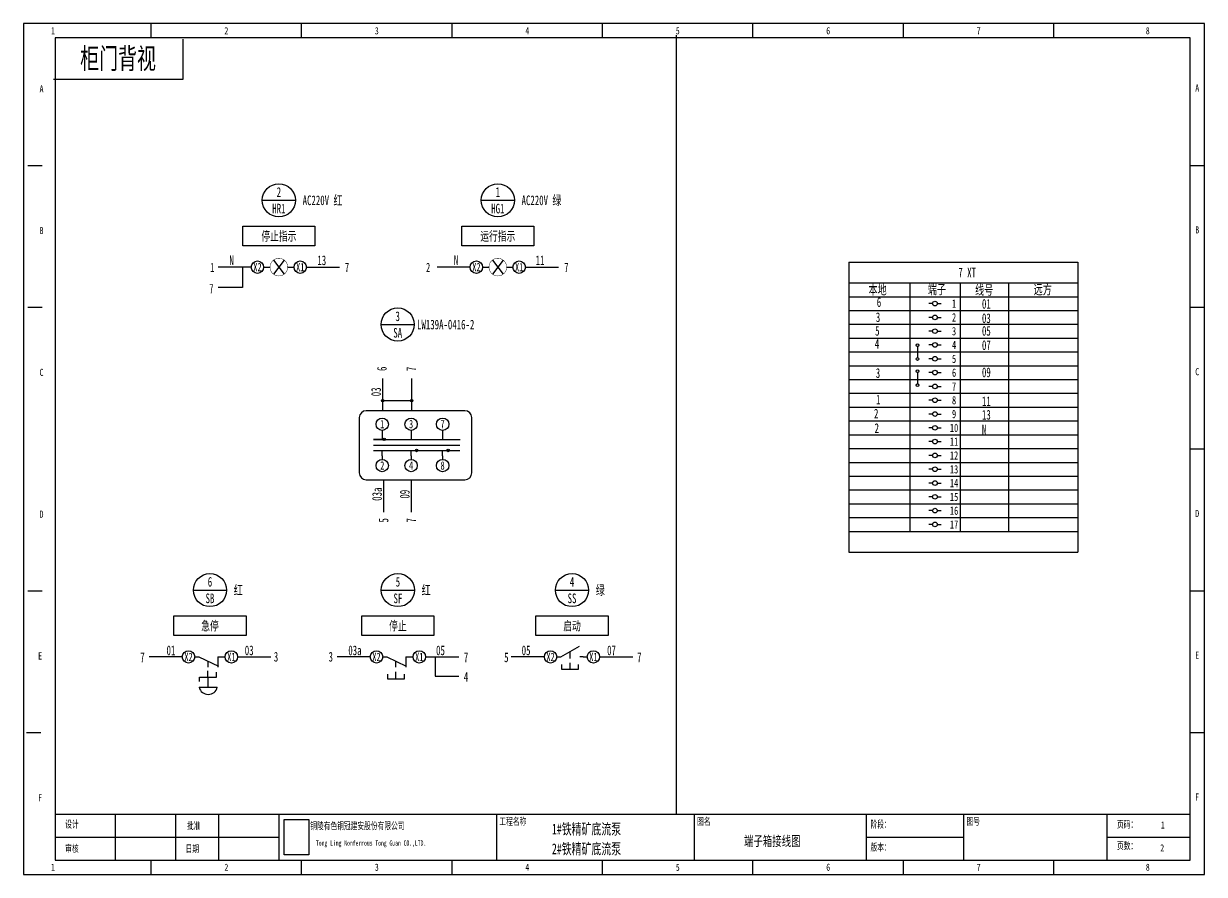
# Model space of a CAD drawing. Header units: millimetres. Extents: x 401220 to 2750366, y -101310 to 943175.
# Drawn here: x 1178014 to 1235034, y -44391 to -3287 of the extents above; entities that cross this region are included whole.
import ezdxf
from ezdxf.enums import TextEntityAlignment as Align

# ---------------------------------------------------------------- set-up
doc = ezdxf.new("R2010")
doc.units = ezdxf.units.MM
doc.linetypes.add('事故照明', pattern=[800, 600, 0, -200, 0])
doc.layers.add('SW', color=8, linetype='Continuous', lineweight=20)
doc.styles.add('ROM-S', font='NSimSun.ttf', dxfattribs={"width": 0.67})
doc.styles.add('标准', font='NSimSun.ttf', dxfattribs={"width": 0.667})

msp = doc.modelspace()

# ---------------------------------------------------------------- hatches: boundary and pattern name
h = msp.add_hatch(color=256)
h.dxf.hatch_style = 1
h.paths.add_polyline_path([(1195413.57339, -21502.5689, 0.4142135624), (1195354.20343, -21443.19895), (1195354.20343, -21561.93886, 0.4142135624)])
h.paths.add_polyline_path([(1195354.20343, -21443.19895, 0.4142135624), (1195294.83348, -21502.5689, 0.4142135624), (1195354.20343, -21561.93886)])
h = msp.add_hatch(color=256)
h.dxf.hatch_style = 1
h.paths.add_polyline_path([(1196813.83556, -21502.5689, 0.4142135624), (1196754.46561, -21443.19895), (1196754.46561, -21561.93886, 0.4142135624)])
h.paths.add_polyline_path([(1196754.46561, -21443.19895, 0.4142135624), (1196695.09566, -21502.5689, 0.4142135624), (1196754.46561, -21561.93886)])
h = msp.add_hatch(color=256)
h.dxf.hatch_style = 1
h.paths.add_polyline_path([(1195483.16791, -23376.46751, 1), (1195367.44991, -23376.46751)])
h.paths.add_polyline_path([(1195367.44991, -23376.46751, 1), (1195483.16791, -23376.46751)])
h = msp.add_hatch(color=256)
h.dxf.hatch_style = 1
h.paths.add_polyline_path([(1196936.12987, -23910.0615), (1197051.84787, -23910.0615, 1)])
h.paths.add_polyline_path([(1197051.84787, -23910.0615), (1196936.12987, -23910.0615, 1)])
h = msp.add_hatch(color=256)
h.dxf.hatch_style = 1
h.paths.add_polyline_path([(1198457.39695, -23910.0615), (1198573.11495, -23910.0615, 1)])
h.paths.add_polyline_path([(1198573.11495, -23910.0615), (1198457.39695, -23910.0615, 1)])

# ---------------------------------------------------------------- linework, layer by layer
at = {"ltscale": 4}
for p, q in [((1184172.88567, -3979.12826), (1184172.88567, -3287.14429)), ((1191438.71742, -3979.12826), (1191438.71742, -3287.14429)), ((1198704.54917, -3979.12826), (1198704.54917, -3287.14429)), ((1205970.38093, -3979.12826), (1205970.38093, -3287.14429)), ((1213236.21268, -3979.12826), (1213236.21268, -3287.14429)), ((1220502.04443, -3979.12826), (1220502.04443, -3287.14429)), ((1227767.87618, -3979.12826), (1227767.87618, -3287.14429)), ((1178221.82347, -10137.78565), (1178913.80745, -10137.78565)), ((1234341.72395, -10137.78565), (1235033.70793, -10137.78565)), ((1178221.82347, -16988.42702), (1178913.80745, -16988.42702)), ((1221911.41391, -16812.57136), (1221723.90055, -16812.57136)), ((1222136.42994, -16812.57136), (1222323.9433, -16812.57136)), ((1234341.72395, -16988.42702), (1235033.70793, -16988.42702)), ((1221911.41393, -17479.56385), (1221723.90057, -17479.56385)), ((1222136.42996, -17479.56385), (1222323.94332, -17479.56385)), ((1221911.41394, -18146.55634), (1221723.90058, -18146.55634)), ((1222136.42997, -18146.55634), (1222323.94333, -18146.55634)), ((1221911.41391, -18813.54882), (1221723.90055, -18813.54882)), ((1221911.41391, -18813.54882), (1221723.90055, -18813.54882)), ((1222136.42994, -18813.54882), (1222323.9433, -18813.54882)), ((1222136.42994, -18813.54882), (1222323.9433, -18813.54882)), ((1221911.41393, -19480.54131), (1221723.90057, -19480.54131)), ((1222136.42996, -19480.54131), (1222323.94332, -19480.54131)), ((1221911.41394, -20147.5338), (1221723.90058, -20147.5338)), ((1222136.42997, -20147.5338), (1222323.94333, -20147.5338)), ((1221911.41391, -20814.52628), (1221723.90055, -20814.52628)), ((1222136.42994, -20814.52628), (1222323.9433, -20814.52628)), ((1221911.41391, -21481.51877), (1221723.90055, -21481.51877)), ((1222136.42994, -21481.51877), (1222323.9433, -21481.51877)), ((1221911.414, -22148.51126), (1221723.90064, -22148.51126)), ((1222136.43003, -22148.51126), (1222323.94339, -22148.51126)), ((1221911.41391, -22815.50374), (1221723.90055, -22815.50374)), ((1222136.42994, -22815.50374), (1222323.9433, -22815.50374)), ((1221911.41393, -23482.49623), (1221723.90057, -23482.49623)), ((1222136.42996, -23482.49623), (1222323.94332, -23482.49623)), ((1234341.72395, -23839.06838), (1235033.70793, -23839.06838)), ((1221911.41394, -24149.48872), (1221723.90058, -24149.48872)), ((1222136.42997, -24149.48872), (1222323.94333, -24149.48872)), ((1221911.41396, -24816.4812), (1221723.9006, -24816.4812)), ((1222136.42999, -24816.4812), (1222323.94335, -24816.4812)), ((1221911.41398, -25483.47369), (1221723.90062, -25483.47369)), ((1222136.43001, -25483.47369), (1222323.94337, -25483.47369)), ((1221911.414, -26150.46618), (1221723.90064, -26150.46618)), ((1222136.43003, -26150.46618), (1222323.94339, -26150.46618)), ((1221911.41398, -26817.45866), (1221723.90062, -26817.45866)), ((1222136.43001, -26817.45866), (1222323.94337, -26817.45866)), ((1221911.414, -27484.45115), (1221723.90064, -27484.45115)), ((1222136.43003, -27484.45115), (1222323.94339, -27484.45115)), ((1178221.82347, -30689.70975), (1178913.80745, -30689.70975)), ((1234341.72395, -30689.70975), (1235033.70793, -30689.70975)), ((1178152.62508, -37540.35111), (1178844.60905, -37540.35111)), ((1234341.72395, -37540.35111), (1235033.70793, -37540.35111)), ((1179536.59303, -41484.65978), (1234341.72395, -41484.65978)), ((1182442.92573, -41484.65978), (1182442.92573, -43699.0085)), ((1185349.25843, -41484.65978), (1185349.25843, -43699.0085)), ((1187425.21036, -41484.65978), (1187425.21036, -43699.0085)), ((1190331.54306, -41484.65978), (1190331.54306, -43699.0085)), ((1200849.6995, -41484.65978), (1200849.6995, -43699.0085)), ((1210399.07837, -41484.65978), (1210399.07837, -43699.0085)), ((1218702.88609, -41484.65978), (1218702.88609, -43699.0085)), ((1223408.37713, -41484.65978), (1223408.37713, -43699.0085)), ((1230328.21689, -41484.65978), (1230328.21689, -43699.0085)), ((1179536.59303, -42591.83414), (1190331.54306, -42591.83414)), ((1218702.88609, -42591.83414), (1223408.37713, -42591.83414)), ((1230328.21689, -42591.83414), (1234341.72395, -42591.83414)), ((1184172.88567, -44390.99248), (1184172.88567, -43699.0085)), ((1191438.71742, -44390.99248), (1191438.71742, -43699.0085)), ((1198704.54917, -44390.99248), (1198704.54917, -43699.0085)), ((1205970.38093, -44390.99248), (1205970.38093, -43699.0085)), ((1213236.21268, -44390.99248), (1213236.21268, -43699.0085)), ((1220502.04443, -44390.99248), (1220502.04443, -43699.0085)), ((1227767.87618, -44390.99248), (1227767.87618, -43699.0085))]:
    msp.add_line(p, q, dxfattribs=at)
for p, q in [((1187247.21967, -3979.12826), (1179536.59303, -3979.12826)), ((1209520.24759, -3840.20571), (1209520.24759, -41484.65978)), ((1179453.54382, -5971.13425), (1185718.27155, -5971.13425)), ((1189540.86133, -11823.88371), (1191141.6433, -11823.88371)), ((1200113.44646, -11823.88371), (1201714.22842, -11823.88371)), ((1188598.78247, -13075.41529), (1192083.72217, -13075.41529)), ((1188598.78247, -14025.01091), (1188598.78247, -13075.41529)), ((1192083.72217, -13075.41529), (1192083.72217, -14025.01091)), ((1199171.36759, -13075.41529), (1202656.30729, -13075.41529)), ((1199171.36759, -14025.01091), (1199171.36759, -13075.41529)), ((1202656.30729, -13075.41529), (1202656.30729, -14025.01091)), ((1192083.72217, -14025.01091), (1188598.78247, -14025.01091)), ((1202656.30729, -14025.01091), (1199171.36759, -14025.01091)), ((1190083.79372, -14710.62719), (1190596.04395, -15393.6275)), ((1200656.37884, -14710.62719), (1201168.62907, -15393.6275)), ((1217860.60058, -14812.77333), (1217860.6006, -15813.26206)), ((1217860.60058, -14812.77333), (1228532.48036, -14812.77333)), ((1218243.04004, -14812.77333), (1228914.91983, -14812.77333)), ((1228914.91983, -14812.77333), (1228914.91986, -15813.26206)), ((1189007.26735, -15052.1275), (1187406.48538, -15052.1275)), ((1188583.93147, -15052.1275), (1188583.93147, -16039.60183)), ((1189606.22692, -15052.1274), (1189806.32484, -15052.12735)), ((1189806.32484, -15052.12735), (1189913.04364, -15052.12735)), ((1190766.79402, -15052.12735), (1190873.51282, -15052.12735)), ((1190873.51282, -15052.12735), (1191073.61039, -15052.1274)), ((1191675.23729, -15052.1275), (1193276.01926, -15052.1275)), ((1199579.85247, -15052.1275), (1197979.0705, -15052.1275)), ((1200178.81204, -15052.1274), (1200378.90996, -15052.12735)), ((1200378.90996, -15052.12735), (1200485.62876, -15052.12735)), ((1201339.37914, -15052.12735), (1201446.09794, -15052.12735)), ((1201446.09794, -15052.12735), (1201646.19551, -15052.1274)), ((1202247.82241, -15052.1275), (1203848.60438, -15052.1275)), ((1217860.6006, -15813.26206), (1228914.91986, -15813.26206)), ((1217860.6006, -15813.26206), (1217860.60062, -16480.25455)), ((1220811.26701, -15813.26206), (1220811.26703, -16480.25455)), ((1223245.4837, -15813.26206), (1223245.48372, -16480.25455)), ((1225581.05548, -15813.26206), (1225581.05549, -16480.25455)), ((1228914.91986, -15813.26206), (1228914.91988, -16480.25455)), ((1188583.93147, -16039.60183), (1187406.48538, -16039.60183)), ((1217860.6006, -16480.25455), (1217860.60062, -17147.24704)), ((1217860.6006, -16480.25455), (1217860.60062, -17147.24704)), ((1217860.6006, -16480.25455), (1228532.48039, -16480.25455)), ((1218243.04007, -16480.25455), (1228914.91986, -16480.25455)), ((1220811.26703, -16480.25455), (1220811.26705, -17147.24704)), ((1223245.48372, -16480.25455), (1223245.48374, -17147.24704)), ((1225579.95743, -16480.25455), (1225579.95744, -17147.24704)), ((1228914.91986, -16480.25455), (1228914.91988, -17147.24704)), ((1228914.91986, -16480.25455), (1228914.91988, -17147.24704)), ((1217860.60062, -17147.24704), (1217860.60064, -17814.23952)), ((1217860.60062, -17147.24704), (1217860.60064, -17814.23952)), ((1217860.60062, -17147.24704), (1228532.48041, -17147.24704)), ((1218243.04009, -17147.24704), (1228914.91988, -17147.24704)), ((1220811.26705, -17147.24704), (1220811.26706, -17814.23952)), ((1223245.48374, -17147.24704), (1223245.48376, -17814.23952)), ((1225579.95744, -17147.24704), (1225579.95746, -17814.23952)), ((1228914.91988, -17147.24704), (1228914.9199, -17814.23952)), ((1228914.91988, -17147.24704), (1228914.9199, -17814.23952)), ((1195279.10688, -17824.79462), (1196879.88885, -17824.79462)), ((1217860.60064, -17814.23952), (1217860.60066, -18481.23201)), ((1217860.60064, -17814.23952), (1217860.60066, -18481.23201)), ((1217860.60064, -17814.23952), (1228532.48043, -17814.23952)), ((1218243.04011, -17814.23952), (1228914.9199, -17814.23952)), ((1220811.26706, -17814.23952), (1220811.26708, -18481.23201)), ((1223245.48376, -17814.23952), (1223245.48377, -18481.23201)), ((1225579.95746, -17814.23952), (1225579.95748, -18481.23201)), ((1228914.9199, -17814.23952), (1228914.91991, -18481.23201)), ((1228914.9199, -17814.23952), (1228914.91991, -18481.23201)), ((1217860.60066, -18481.23201), (1217860.60067, -19148.2245)), ((1217860.60066, -18481.23201), (1217860.60067, -19148.2245)), ((1217860.60066, -18481.23201), (1228532.48045, -18481.23201)), ((1218243.04012, -18481.23201), (1228914.91991, -18481.23201)), ((1220811.26708, -18481.23201), (1220811.2671, -19148.2245)), ((1223245.48377, -18481.23201), (1223245.48379, -19148.2245)), ((1225579.95748, -18481.23201), (1225579.9575, -19148.2245)), ((1228914.91991, -18481.23201), (1228914.91993, -19148.2245)), ((1228914.91991, -18481.23201), (1228914.91993, -19148.2245)), ((1217860.60067, -19148.2245), (1217860.60069, -19815.21698)), ((1217860.60067, -19148.2245), (1217860.60069, -19815.21698)), ((1217860.60067, -19148.2245), (1228532.48046, -19148.2245)), ((1218243.04014, -19148.2245), (1228914.91993, -19148.2245)), ((1220811.2671, -19148.2245), (1220811.26712, -19815.21698)), ((1221183.23034, -18891.74904), (1221183.23034, -19158.54603)), ((1221183.23036, -19158.54603), (1221183.23035, -19425.34302)), ((1223245.48379, -19148.2245), (1223245.48381, -19815.21698)), ((1225579.9575, -19148.2245), (1225579.95751, -19815.21698)), ((1228914.91993, -19148.2245), (1228914.91995, -19815.21698)), ((1228914.91993, -19148.2245), (1228914.91995, -19815.21698)), ((1217860.60069, -19815.21698), (1217860.60071, -20482.20947)), ((1217860.60069, -19815.21698), (1217860.60071, -20482.20947)), ((1217860.60069, -19815.21698), (1228532.48048, -19815.21698)), ((1218243.04016, -19815.21698), (1228914.91995, -19815.21698)), ((1220811.26712, -19815.21698), (1220811.26714, -20482.20947)), ((1223245.48381, -19815.21698), (1223245.48383, -20482.20947)), ((1225579.95751, -19815.21698), (1225579.95753, -20482.20947)), ((1228914.91995, -19815.21698), (1228914.91997, -20482.20947)), ((1228914.91995, -19815.21698), (1228914.91997, -20482.20947)), ((1195354.20343, -21988.49233), (1195354.20343, -20425.60885)), ((1196754.46561, -21988.49233), (1196754.46561, -20425.60885)), ((1217860.60071, -20482.20947), (1217860.60073, -21149.20196)), ((1217860.60071, -20482.20947), (1217860.60073, -21149.20196)), ((1217860.60071, -20482.20947), (1228532.4805, -20482.20947)), ((1218243.04018, -20482.20947), (1228914.91997, -20482.20947)), ((1220811.26714, -20482.20947), (1220811.26715, -21149.20196)), ((1221183.23034, -20149.71847), (1221183.23034, -20416.51547)), ((1221183.23036, -20416.51547), (1221183.23035, -20683.31246)), ((1223245.48383, -20482.20947), (1223245.48385, -21149.20196)), ((1225579.95753, -20482.20947), (1225579.95755, -21149.20196)), ((1228914.91997, -20482.20949), (1228914.91998, -21149.20198)), ((1195354.20343, -21502.5689), (1196754.46561, -21502.5689)), ((1217860.60073, -21149.20196), (1217860.60075, -21816.19444)), ((1217860.60073, -21149.20196), (1217860.60075, -21816.19444)), ((1217860.60073, -21149.20196), (1228532.48052, -21149.20196)), ((1218243.04019, -21149.20196), (1228914.91998, -21149.20196)), ((1220811.26715, -21149.20196), (1220811.26717, -21816.19444)), ((1223245.48385, -21149.20196), (1223245.48386, -21816.19444)), ((1225579.95755, -21149.20196), (1225579.95757, -21816.19444)), ((1228914.91998, -21149.20198), (1228914.92, -21816.19447)), ((1198026.86534, -21988.49233), (1194559.17697, -21988.49233)), ((1197927.35824, -21988.49233), (1194559.17697, -21988.49233)), ((1199321.29453, -21988.49233), (1195853.60616, -21988.49233)), ((1199221.78743, -21988.49233), (1195853.60616, -21988.49233)), ((1217860.60075, -21816.19444), (1217860.60076, -22483.18693)), ((1217860.60075, -21816.19444), (1217860.60076, -22483.18693)), ((1217860.60075, -21816.19444), (1228532.48053, -21816.19444)), ((1218243.04021, -21816.19444), (1228914.92, -21816.19444)), ((1220811.26717, -21816.19444), (1220811.26719, -22483.18693)), ((1223245.48386, -21816.19444), (1223245.48388, -22483.18693)), ((1225579.95757, -21816.19444), (1225579.95759, -22483.18693)), ((1228914.92, -21816.19444), (1228914.92002, -22483.18693)), ((1228914.92, -21816.19444), (1228914.92002, -22483.18693)), ((1194225.68073, -22321.98858), (1194225.68073, -24989.95852)), ((1199654.79059, -24989.95852), (1199654.79059, -22321.98858)), ((1217860.60076, -22483.18693), (1217860.60078, -23150.17942)), ((1217860.60076, -22483.18693), (1217860.60078, -23150.17942)), ((1217860.60076, -22483.18693), (1228532.48055, -22483.18693)), ((1218243.04023, -22483.18693), (1228914.92002, -22483.18693)), ((1220811.26719, -22483.18693), (1220811.26721, -23150.17942)), ((1223245.48388, -22483.18693), (1223245.4839, -23150.17942)), ((1225579.95759, -22483.18693), (1225579.9576, -23150.17942)), ((1228914.92002, -22483.18693), (1228914.92004, -23150.17942)), ((1228914.92002, -22483.18693), (1228914.92004, -23150.17942)), ((1195332.29393, -23376.46754), (1194916.97758, -23376.46751)), ((1194916.97758, -23376.46751), (1199092.14475, -23376.46751)), ((1195332.29395, -23109.67055), (1195332.29393, -23376.46754)), ((1195332.29395, -22943.69178), (1195332.29395, -23109.67055)), ((1196726.11421, -23109.67055), (1196726.11418, -23376.46754)), ((1196726.11421, -22943.69178), (1196726.11421, -23109.67055)), ((1198247.38129, -23109.67055), (1198247.38127, -23376.46754)), ((1198247.38129, -22943.69178), (1198247.38129, -23109.67055)), ((1217860.60078, -23150.17942), (1217860.6008, -23817.17191)), ((1217860.60078, -23150.17942), (1217860.6008, -23817.17191)), ((1217860.60078, -23150.17942), (1228532.48057, -23150.17942)), ((1218243.04025, -23150.17942), (1228914.92004, -23150.17942)), ((1220811.26721, -23150.17942), (1220811.26723, -23817.17191)), ((1223245.4839, -23150.17942), (1223245.48392, -23817.17191)), ((1225579.9576, -23150.17942), (1225579.95762, -23817.17191)), ((1228914.92004, -23150.17942), (1228914.92006, -23817.17191)), ((1228914.92004, -23150.17942), (1228914.92006, -23817.17191)), ((1194916.97754, -23910.0615), (1199085.28138, -23910.0615)), ((1195332.29387, -24176.85853), (1195332.29389, -23910.06153)), ((1196726.11412, -24176.85853), (1196726.11414, -23910.06153)), ((1198247.3812, -24176.85853), (1198247.38122, -23910.06153)), ((1217860.6008, -23817.17191), (1217860.60082, -24484.16439)), ((1217860.6008, -23817.17191), (1217860.60082, -24484.16439)), ((1217860.6008, -23817.17191), (1228532.48059, -23817.17191)), ((1218243.04027, -23817.17191), (1228914.92006, -23817.17191)), ((1220811.26723, -23817.17191), (1220811.26724, -24484.16439)), ((1223245.48392, -23817.17191), (1223245.48394, -24484.16439)), ((1225579.95762, -23817.17191), (1225579.95764, -24484.16439)), ((1228914.92006, -23817.17191), (1228914.92007, -24484.16439)), ((1228914.92006, -23817.17191), (1228914.92007, -24484.16439)), ((1195332.29395, -24176.85853), (1195332.29395, -24340.09769)), ((1196726.11421, -24176.85853), (1196726.11421, -24340.09769)), ((1198247.38129, -24176.85853), (1198247.38129, -24340.09769)), ((1217860.60082, -24484.16439), (1228532.48061, -24484.16439)), ((1217860.60082, -24484.16439), (1217860.60083, -25151.15688)), ((1217860.60082, -24484.16439), (1217860.60083, -25151.15688)), ((1217860.60082, -24484.16439), (1228532.48061, -24484.16439)), ((1218243.04028, -24484.16439), (1228914.92007, -24484.16439)), ((1218243.04028, -24484.16439), (1228914.92007, -24484.16439)), ((1220811.26724, -24484.16439), (1220811.26726, -25151.15688)), ((1223245.48394, -24484.16439), (1223245.48395, -25151.15688)), ((1225579.95764, -24484.16439), (1225579.95766, -25151.15688)), ((1228914.92007, -24484.16439), (1228914.92009, -25151.15688)), ((1228914.92007, -24484.16439), (1228914.92009, -25151.15688)), ((1194559.17697, -25323.45477), (1197992.83638, -25323.45477)), ((1195410.87127, -26886.33825), (1195410.87127, -25323.45477)), ((1195853.60616, -25323.45477), (1199321.29434, -25323.45477)), ((1196749.57831, -26886.33825), (1196749.57831, -25323.45477)), ((1217860.60083, -25151.15688), (1217860.60085, -25818.14937)), ((1217860.60083, -25151.15688), (1217860.60085, -25818.14937)), ((1217860.60083, -25151.15688), (1228532.48062, -25151.15688)), ((1218243.0403, -25151.15688), (1228914.92009, -25151.15688)), ((1220811.26726, -25151.15688), (1220811.26728, -25818.14937)), ((1223245.48395, -25151.15688), (1223245.48397, -25818.14937)), ((1225579.95766, -25151.15688), (1225579.95768, -25818.14937)), ((1228914.92009, -25151.15688), (1228914.92011, -25818.14937)), ((1228914.92009, -25151.15688), (1228914.92011, -25818.14937)), ((1217860.60085, -25818.14937), (1217860.60087, -26485.14185)), ((1217860.60085, -25818.14937), (1217860.60087, -26485.14185)), ((1217860.60085, -25818.14937), (1228532.48064, -25818.14937)), ((1218243.04032, -25818.14937), (1228914.92011, -25818.14937)), ((1220811.26728, -25818.14937), (1220811.2673, -26485.14185)), ((1223245.48397, -25818.14937), (1223245.48399, -26485.14185)), ((1225579.95768, -25818.14937), (1225579.95769, -26485.14185)), ((1228914.92011, -25818.14937), (1228914.92013, -26485.14185)), ((1228914.92011, -25818.14937), (1228914.92013, -26485.14185)), ((1217860.60083, -26485.14185), (1217860.60085, -27152.13434)), ((1217860.60083, -26485.14185), (1217860.60085, -27152.13434)), ((1217860.60083, -26485.14185), (1228532.48062, -26485.14185)), ((1217860.60087, -26485.14185), (1228532.48066, -26485.14185)), ((1218243.0403, -26485.14185), (1228914.92009, -26485.14185)), ((1218243.04034, -26485.14185), (1228914.92013, -26485.14185)), ((1220811.26726, -26485.14185), (1220811.26728, -27152.13434)), ((1223245.48395, -26485.14185), (1223245.48397, -27152.13434)), ((1225579.95766, -26485.14185), (1225579.95768, -27152.13434)), ((1228914.92009, -26485.14185), (1228914.92011, -27152.13434)), ((1228914.92009, -26485.14185), (1228914.92011, -27152.13434)), ((1217860.60085, -27152.13434), (1217860.60087, -27819.12683)), ((1217860.60085, -27152.13434), (1217860.60087, -27819.12683)), ((1217860.60085, -27152.13434), (1228532.48064, -27152.13434)), ((1218243.04032, -27152.13434), (1228914.92011, -27152.13434)), ((1220811.26728, -27152.13434), (1220811.2673, -27819.12683)), ((1223245.48397, -27152.13434), (1223245.48399, -27819.12683)), ((1225579.95768, -27152.13434), (1225579.95769, -27819.12683)), ((1228914.92011, -27152.13434), (1228914.92013, -27819.12683)), ((1228914.92011, -27152.13434), (1228914.92013, -27819.12683)), ((1217860.60083, -27819.12683), (1217860.60085, -28486.11931)), ((1217860.60083, -27819.12683), (1217860.60085, -28486.11931)), ((1217860.60087, -27819.12683), (1217860.6009, -28819.61556)), ((1217860.60087, -27819.12683), (1228532.48066, -27819.12683)), ((1218243.04034, -27819.12683), (1228914.92013, -27819.12683)), ((1228914.92009, -27819.12683), (1228914.92011, -28486.11931)), ((1228914.92009, -27819.12683), (1228914.92011, -28486.11931)), ((1228914.92013, -27819.12683), (1228914.92015, -28819.61556)), ((1217860.60088, -28152.62307), (1217860.6009, -28819.61556)), ((1217860.60088, -28152.62307), (1217860.6009, -28819.61556)), ((1217860.6009, -28819.61556), (1228532.48069, -28819.61556)), ((1218243.04036, -28819.61556), (1228914.92015, -28819.61556)), ((1186212.93265, -30654.73345), (1187813.71462, -30654.73345)), ((1195287.90542, -30654.73345), (1196888.68739, -30654.73345)), ((1203696.02704, -30654.73345), (1205296.80901, -30654.73345)), ((1185270.85378, -31906.26503), (1188755.79348, -31906.26503)), ((1185270.85378, -32855.86065), (1185270.85378, -31906.26503)), ((1188755.79348, -31906.26503), (1188755.79348, -32855.86065)), ((1194345.82655, -31906.26503), (1197830.76625, -31906.26503)), ((1194345.82655, -32855.86065), (1194345.82655, -31906.26503)), ((1197830.76625, -31906.26503), (1197830.76625, -32855.86065)), ((1202753.94817, -31906.26503), (1206238.88788, -31906.26503)), ((1202753.94817, -32855.86065), (1202753.94817, -31906.26503)), ((1206238.88788, -31906.26503), (1206238.88788, -32855.86065)), ((1188755.79348, -32855.86065), (1185270.85378, -32855.86065)), ((1197830.76625, -32855.86065), (1194345.82655, -32855.86065)), ((1206238.88788, -32855.86065), (1202753.94817, -32855.86065)), ((1203961.49055, -33882.97709), (1204860.4436, -33368.40606)), ((1204399.80345, -33953.58483), (1204399.80345, -33639.58886)), ((1185679.33866, -33882.97724), (1184078.55669, -33882.97724)), ((1186278.29823, -33882.97714), (1186478.39616, -33882.97709)), ((1186478.39616, -33882.97709), (1187417.86377, -34328.7609)), ((1186919.5067, -34386.03828), (1186919.5067, -34092.28706)), ((1187389.06117, -33882.97709), (1187389.06109, -34383.51594)), ((1187389.06117, -33882.97709), (1187745.6817, -33882.97714)), ((1188347.30861, -33882.97724), (1189948.09058, -33882.97724)), ((1194754.31143, -33882.97724), (1193153.52946, -33882.97724)), ((1195353.271, -33882.97714), (1195553.36893, -33882.97709)), ((1195553.36893, -33882.97709), (1196492.83654, -34328.7609)), ((1195996.5869, -34387.03827), (1195996.5869, -34093.28705)), ((1196464.03394, -33882.97709), (1196464.03386, -34383.51594)), ((1196464.03394, -33882.97709), (1196820.65447, -33882.97714)), ((1197422.28138, -33882.97724), (1199023.06335, -33882.97724)), ((1197885.4602, -33882.97724), (1197885.4602, -34719.59827)), ((1203162.43305, -33882.97724), (1201561.65108, -33882.97724)), ((1203761.39262, -33882.97714), (1203961.49055, -33882.97709)), ((1204399.80345, -34483.46535), (1204399.80345, -34169.46939)), ((1205028.67853, -33882.97709), (1204869.4318, -33882.97709)), ((1205028.67853, -33882.97709), (1205228.77609, -33882.97714)), ((1205830.403, -33882.97724), (1207431.18497, -33882.97724)), ((1186916.70906, -34857.00112), (1186916.70906, -34563.2499)), ((1187323.42005, -34857.00112), (1187323.42005, -34627.96128)), ((1195589.87591, -34718.16152), (1195589.87591, -34947.20136)), ((1195996.5869, -34947.20136), (1195996.5869, -34608.6539)), ((1196403.29789, -34947.20136), (1196403.29789, -34718.16152)), ((1197885.4602, -34719.59827), (1197885.4602, -34813.87114)), ((1203993.09246, -34254.42552), (1203993.09246, -34483.46535)), ((1203993.09246, -34483.46535), (1204806.51444, -34483.46535)), ((1204806.51444, -34483.46535), (1204806.51444, -34254.42552)), ((1186489.97305, -35346.38481), (1187367.49543, -35346.38481)), ((1186509.99807, -35076.44143), (1186509.99807, -34857.00112)), ((1186509.99807, -34857.00112), (1187323.42005, -34857.00112)), ((1186916.70906, -34857.00112), (1186916.70906, -35346.38481)), ((1195589.87591, -34947.20136), (1196403.29789, -34947.20136)), ((1197885.4602, -34813.87114), (1199023.06335, -34813.87114))]:
    msp.add_line(p, q)
at = {"linetype": '事故照明'}
msp.add_line((1194916.97754, -23648.05865), (1199071.55465, -23648.05865), dxfattribs=at)
at = {"ltscale": 4}
for points in [[(1178014.22828, -44390.99248), (1235033.70793, -44390.99248), (1235033.70793, -3287.14429), (1178014.22828, -3287.14429)], [(1179536.59303, -43699.0085), (1234341.72395, -43699.0085), (1234341.72395, -3979.12826), (1179536.59303, -3979.12826)]]:
    msp.add_lwpolyline(points, close=True, dxfattribs=at)
for points in [[(1185718.27155, -5971.13425), (1185718.27155, -4032.63955)], [(1190596.04395, -14710.62719), (1190083.79372, -15393.6275)], [(1201168.62907, -14710.62719), (1200656.37884, -15393.6275)]]:
    msp.add_lwpolyline(points)
at = {"const_width": 21.34376}
for points in [[(1189913.04364, -15052.12735, 1), (1190766.79402, -15052.12735, 1)], [(1200485.62876, -15052.12735, 1), (1201339.37914, -15052.12735, 1)]]:
    msp.add_lwpolyline(points, format="xyb", close=True, dxfattribs=at)
msp.add_lwpolyline([(1190602.2935, -41736.1943), (1191783.26697, -41736.1943), (1191783.26697, -43448.02211), (1190602.2935, -43448.02211)], close=True)
for centre, radius in [((1190341.25232, -11823.88371), 800.39098), ((1200913.83744, -11823.88371), 800.39098), ((1189306.0803, -15052.1274), 300.14662), ((1191373.75701, -15052.1274), 300.14662), ((1199878.66542, -15052.1274), 300.14662), ((1201946.34213, -15052.1274), 300.14662), ((1196079.49786, -17824.79462), 800.39098), ((1221183.23033, -18825.04979), 66.69925), ((1221183.23035, -19492.04227), 66.69925), ((1221183.23033, -20083.01922), 66.69925), ((1221183.23035, -20750.01171), 66.69925), ((1195354.20343, -21502.5689), 59.36995), ((1196754.46561, -21502.5689), 59.36995), ((1195332.29395, -22643.54516), 300.14662), ((1196726.11421, -22643.54516), 300.14662), ((1198247.38129, -22643.54516), 300.14662), ((1195425.30891, -23376.46751), 57.859), ((1196993.98887, -23910.0615), 57.859), ((1198515.25595, -23910.0615), 57.859), ((1195332.29395, -24640.24431), 300.14662), ((1196726.11421, -24640.24431), 300.14662), ((1198247.38129, -24640.24431), 300.14662), ((1187013.32363, -30654.73345), 800.39098), ((1196088.2964, -30654.73345), 800.39098), ((1204496.41802, -30654.73345), 800.39098), ((1185978.15161, -33882.97714), 300.14662), ((1188045.82832, -33882.97714), 300.14662), ((1195053.12438, -33882.97714), 300.14662), ((1197120.80109, -33882.97714), 300.14662), ((1203461.246, -33882.97714), 300.14662), ((1205528.92271, -33882.97714), 300.14662)]:
    msp.add_circle(centre, radius)
at = {"ltscale": 4}
for centre in [(1222023.92192, -16812.57136), (1222023.92194, -17479.56385), (1222023.92196, -18146.55634), (1222023.92192, -18813.54882), (1222023.92192, -18813.54882), (1222023.92194, -19480.54131), (1222023.92196, -20147.5338), (1222023.92192, -20814.52628), (1222023.92192, -21481.51877), (1222023.92201, -22148.51126), (1222023.92192, -22815.50374), (1222023.92194, -23482.49623), (1222023.92196, -24149.48872), (1222023.92198, -24816.4812), (1222023.92199, -25483.47369), (1222023.92201, -26150.46618), (1222023.92199, -26817.45866), (1222023.92201, -27484.45115)]:
    msp.add_circle(centre, 112.50802, dxfattribs=at)
for centre, radius, start, end in [((1194559.17697, -22321.98858), 333.49624, 90, 180), ((1199321.29434, -22321.98858), 333.49624, 0, 90), ((1194559.17697, -24989.95852), 333.49624, 180, 270), ((1199321.29434, -24989.95852), 333.49624, 270, 0), ((1186928.73424, -35248.55724), 449.53489, 192.569254609, 347.430745391)]:
    msp.add_arc(centre, radius, start, end)
for p in [(1190339.91883, -15052.12735), (1200912.50395, -15052.12735)]:
    msp.add_point(p)

# ---------------------------------------------------------------- texts
at = {"style": 'ROM-S', "width": 0.67}
for s, p in [('1', (1179432.79543, -3909.92986)), ('2', (1187805.80155, -3909.92986)), ('3', (1195071.6333, -3909.92986)), ('4', (1202337.46505, -3909.92986)), ('5', (1209603.2968, -3909.92986)), ('6', (1216869.12855, -3909.92986)), ('7', (1224134.9603, -3909.92986)), ('8', (1232300.37122, -3909.92986)), ('A', (1178879.20825, -6712.46497)), ('A', (1234687.71594, -6677.86577)), ('B', (1178879.20825, -13563.10633)), ('B', (1234687.71594, -13528.50714)), ('C', (1234687.71594, -20379.1485)), ('C', (1178879.20825, -20413.7477)), ('D', (1234687.71594, -27229.78987)), ('D', (1178879.20825, -27264.38907)), ('E', (1234687.71594, -34080.43123)), ('E', (1178810.00985, -34115.03043)), ('F', (1234687.71594, -40931.0726)), ('F', (1178810.00985, -40965.6718)), ('1', (1179432.79543, -44321.79408)), ('2', (1187805.80155, -44321.79408)), ('3', (1195071.6333, -44321.79408)), ('4', (1202337.46505, -44321.79408)), ('5', (1209603.2968, -44321.79408)), ('6', (1216869.12855, -44321.79408)), ('7', (1224134.9603, -44321.79408)), ('8', (1232300.37122, -44321.79408))]:
    msp.add_text(s, height=346.68397, dxfattribs=at).set_placement(p, align=Align.BOTTOM_CENTER)
msp.add_text('柜门背视', height=1000.48873, dxfattribs=at).set_placement((1182575.26497, -4953.67677), align=Align.MIDDLE)
for s, height, p in [('2', 466.89474, (1190341.25232, -11423.68822)), ('1', 466.89474, (1200913.83744, -11423.68822)), ('HR1', 466.894741, (1190341.25232, -12224.0792)), ('HG1', 466.894741, (1200913.83744, -12224.0792)), ('停止指示', 450.219929, (1190341.25232, -13550.2131)), ('运行指示', 450.219929, (1200913.83744, -13551.21865)), ('1', 450.21993, (1187124.70424, -15067.52519)), ('X2', 400.195492, (1189306.0803, -15052.1274)), ('X1', 400.195492, (1191373.75701, -15052.1274)), ('7', 450.21993, (1193631.6867, -15067.52519)), ('2', 450.21993, (1197547.33158, -15067.52519)), ('X2', 400.195492, (1199878.66542, -15052.1274)), ('X1', 400.195492, (1201946.34213, -15052.1274)), ('7', 450.21993, (1204225.824, -15067.52519)), ('7 XT', 466.894741, (1223578.97995, -15313.0177)), ('7', 450.21993, (1187083.96874, -16088.60814)), ('6', 466.89474, (1219320.63246, -16744.20174)), ('1', 400.19549, (1222946.01801, -16813.75079)), ('3', 466.89474, (1196079.49786, -17424.59913)), ('3', 466.89474, (1219274.54458, -17471.94848)), ('2', 400.19549, (1222946.01802, -17480.74328)), ('SA', 466.894741, (1196079.49786, -18224.99011)), ('5', 466.89474, (1219240.26521, -18126.7955)), ('3', 400.19549, (1222946.01804, -18147.73577)), ('@N421', 0.133398, (1223245.48376, -18147.73577)), ('4', 466.89474, (1219225.03298, -18756.34772)), ('4', 400.19549, (1222946.01806, -18814.72825)), ('5', 400.19549, (1222946.01808, -19481.72074)), ('3', 466.89474, (1219270.77041, -20171.2412)), ('6', 400.19549, (1222946.01809, -20148.71323)), ('7', 400.19549, (1222946.01811, -20815.70571)), ('1', 466.89474, (1219286.35856, -21449.8874)), ('8', 400.19549, (1222946.01813, -21482.6982)), ('2', 466.89474, (1219184.98637, -22130.17447)), ('9', 400.19549, (1222946.01815, -22149.69069)), ('2', 466.89474, (1219214.00276, -22830.54006)), ('10', 400.195492, (1222946.01817, -22816.68317)), ('11', 400.195492, (1222946.01818, -23483.67566)), ('12', 400.195492, (1222946.0182, -24150.66815)), ('13', 400.195492, (1222946.01822, -24817.66096)), ('14', 400.195492, (1222946.01824, -25484.65345)), ('15', 400.195492, (1222946.01826, -26151.64593)), ('16', 400.195492, (1222946.01824, -26818.63842)), ('17', 400.195492, (1222946.01826, -27485.63091)), ('6', 466.89474, (1187013.32363, -30254.53796)), ('5', 466.89474, (1196088.2964, -30254.53796)), ('4', 466.89474, (1204496.41802, -30254.53796)), ('SB', 466.894741, (1187013.32363, -31054.92894)), ('SF', 466.894741, (1196088.2964, -31054.92894)), ('SS', 466.894741, (1204496.41802, -31054.92894)), ('急停', 450.219929, (1187013.32363, -32382.06839)), ('停止', 450.219929, (1196088.2964, -32382.06839)), ('启动', 450.219929, (1204496.41802, -32382.06839)), ('X2', 400.195492, (1185978.15161, -33882.97714)), ('X1', 400.195492, (1188045.82832, -33882.97714)), ('X2', 400.195492, (1195053.12438, -33882.97714)), ('X1', 400.195492, (1197120.80109, -33882.97714)), ('X2', 400.195492, (1203461.246, -33882.97714)), ('X1', 400.195492, (1205528.92271, -33882.97714)), ('端子箱接线图', 485.357561, (1214167.12508, -42778.76669))]:
    msp.add_text(s, height=height, dxfattribs=at).set_placement(p, align=Align.MIDDLE_CENTER)
for s, height, p in [(' AC220V 红', 466.894741, (1191275.0418, -11823.88371)), (' AC220V 绿', 466.894741, (1201847.62692, -11823.88371)), ('LW139A-0416-2', 466.8947408, (1197013.28734, -17824.79462)), (' 红', 466.894741, (1187947.11312, -30654.73345)), (' 红', 466.894741, (1197022.08589, -30654.73345)), (' 绿', 466.894741, (1205430.20751, -30654.73345))]:
    msp.add_text(s, height=height, dxfattribs=at).set_placement(p, align=Align.MIDDLE_LEFT)
for s, height, p in [('N', 466.89474, (1188056.84073, -14956.3412)), ('13', 466.894741, (1192412.92901, -14956.3412)), ('N', 466.89474, (1198899.17253, -14956.3412)), ('11', 466.894741, (1202951.76889, -14956.3412)), ('1', 400.19549, (1195332.29395, -22836.15908)), ('3', 400.19549, (1196726.11421, -22836.15908)), ('7', 400.19549, (1198247.38129, -22836.15908)), ('2', 400.19549, (1195332.29395, -24836.45629)), ('4', 400.19549, (1196726.11421, -24836.45629)), ('8', 400.19549, (1198247.38129, -24836.45629)), ('1', 346.68397, (1233026.9544, -42176.64375)), ('2', 346.68397, (1232999.29911, -43283.81812))]:
    msp.add_text(s, height=height, dxfattribs=at).set_placement(p, align=Align.CENTER)
for s, height, rotation, p in [('本地', 466.894741, 359.999998466, (1219251.261, -16372.71851)), ('端子', 466.894741, 359.999998466, (1222115.77003, -16359.60435)), ('线号', 466.894741, 359.999998466, (1224398.84818, -16386.1209)), ('远方', 466.894741, 359.999998466, (1227227.55578, -16368.37915)), (' 01', 466.894741, 359.999998466, (1224398.84818, -17059.51221)), (' 03', 466.894741, 359.999998466, (1224398.84818, -17755.67675)), (' 05', 466.894741, 359.999998466, (1224398.84818, -18363.67424)), (' 07', 466.894741, 359.999998466, (1224398.84818, -19055.00081)), ('6', 466.89474, 89.999998466, (1195548.43656, -19963.48626)), ('7', 466.89474, 89.999998466, (1196965.82786, -19970.93601)), (' 09', 466.894741, 359.999998466, (1224398.84818, -20369.59929)), ('03', 466.894741, 89.999998466, (1195265.52117, -21078.90085)), (' 11', 466.894741, 359.999998466, (1224398.84818, -21768.70269)), (' 13', 466.894741, 359.999998466, (1224398.84818, -22419.27884)), ('N', 466.89474, 359.999998466, (1224398.84811, -23128.59676)), ('03a', 466.894741, 89.999998466, (1195311.62997, -26022.41302)), ('09', 466.894741, 89.999998466, (1196652.54872, -26022.41302)), ('5', 466.89474, 89.999998466, (1195629.6727, -27284.96069)), ('7', 466.89474, 89.999998466, (1196965.82786, -27284.96069)), ('01', 466.894741, 359.999998466, (1185129.61985, -33800.53623)), ('03', 466.894741, 359.999998466, (1188906.23355, -33800.53623)), ('03a', 466.894741, 359.999998466, (1194012.81628, -33800.53623)), ('05', 466.894741, 359.999998466, (1198146.04348, -33800.53623)), ('05', 466.894741, 359.999998466, (1202278.49186, -33800.53623)), ('07', 466.894741, 359.999998466, (1206404.03243, -33800.53623)), ('7', 466.89474, 359.999998466, (1183752.08344, -34139.04329)), ('3', 466.89474, 359.999998466, (1190202.29863, -34109.32723)), ('3', 466.89474, 359.999998466, (1192846.83169, -34109.32723)), ('7', 466.89474, 359.999998466, (1199377.8302, -34139.04329)), ('5', 466.89474, 359.999998466, (1201324.88834, -34139.04329)), ('7', 466.89474, 359.999998466, (1207745.63934, -34139.04329)), ('4', 466.89474, 359.999998466, (1199377.8302, -35083.47422))]:
    msp.add_text(s, height=height, rotation=rotation, dxfattribs=at).set_placement(p, align=Align.CENTER)
for s, p in [('工程名称', (1200988.0963, -42107.44536)), ('图名', (1210537.47517, -42107.44536)), ('设计', (1180020.98181, -42245.84215)), ('批准', (1185902.84561, -42315.04055)), ('阶段：', (1218910.48128, -42245.84215)), ('图号', (1223546.77392, -42107.44536)), ('页码：', (1230812.60568, -42245.84215)), ('审核', (1180020.98181, -43422.21491)), ('日期', (1185833.64721, -43422.21491)), ('版本：', (1218910.48128, -43353.01651)), ('页数：', (1230812.60568, -43283.81812))]:
    msp.add_text(s, height=346.683972, dxfattribs=at).set_placement(p, align=Align.BOTTOM_LEFT)
for s, height, p in [('铜陵有色铜冠建安股份有限公司', 346.6839721, (1191855.41803, -41870.16096)), ('Tong Ling Nonferrous Tong Guan CO.,LTD.', 249.6124599, (1192132.21162, -42750.32583))]:
    msp.add_text(s, height=height, dxfattribs=at).set_placement(p, align=Align.TOP_LEFT)
at = {"layer": 'SW', "color": 7, "linetype": 'ByBlock', "lineweight": 25, "style": '标准', "width": 0.667}
for s, p in [('1#铁精矿底流泵', (1205196.38397, -42461.84288)), ('2#铁精矿底流泵', (1205196.38397, -43417.5258))]:
    msp.add_text(s, height=525, dxfattribs=at).set_placement(p, align=Align.CENTER)

doc.saveas('drawing.dxf')
